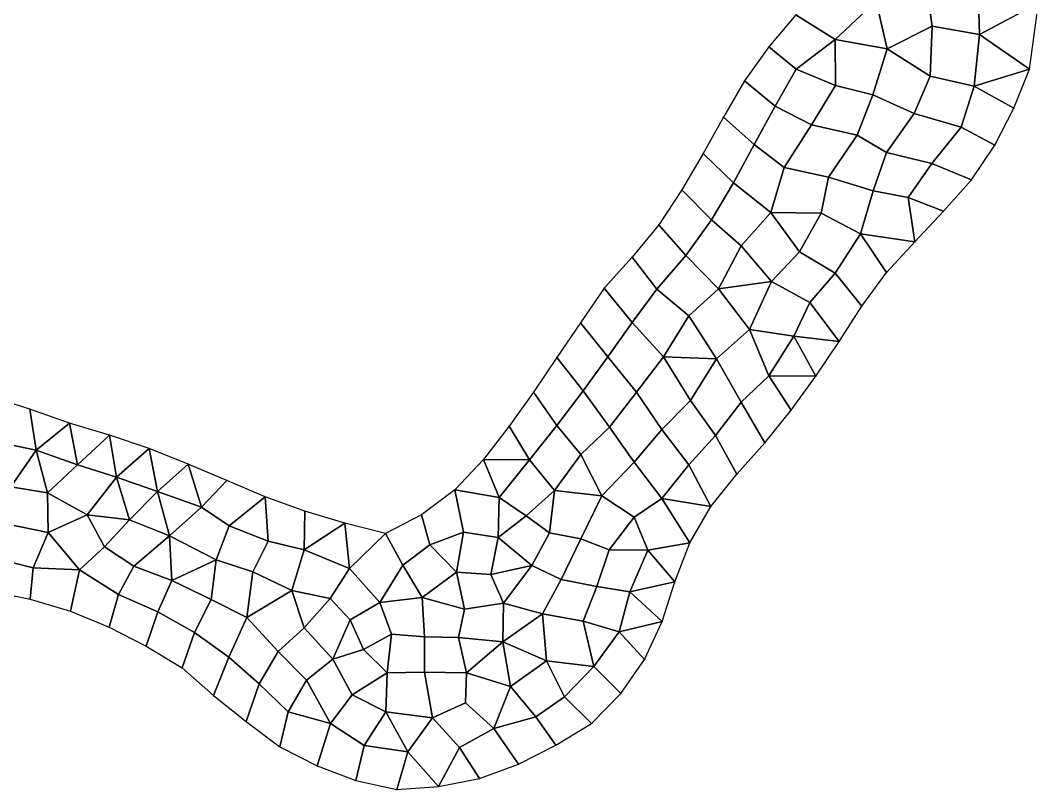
# Model space of a CAD drawing. Extents: x 380827 to 407438, y 6452886 to 6483357.
# Drawn here: x 383521 to 385346, y 6455677 to 6457056 of the extents above; entities that cross this region are included whole.
import ezdxf

# ---------------------------------------------------------------- set-up
doc = ezdxf.new("R2010")
doc.units = 0
for name, color, linetype in [('MESH_BOUND', 25, 'CONTINUOUS'), ('MESH_ELEMS', 18, 'CONTINUOUS'), ('MESH_NODES', 18, 'CONTINUOUS')]:
    doc.layers.add(name, color=color, linetype=linetype)

msp = doc.modelspace()

# ---------------------------------------------------------------- linework, layer by layer
at = {"layer": 'MESH_BOUND', "color": 25}
for points in [[(385330.109, 6456968.61, -2.284), (385346.384, 6457086.89, -0.101)], [(384910.737, 6457066.49, -0.218), (384862.578, 6457008.8, -0.305)], [(384862.578, 6457008.8, -0.305), (384818.78, 6456948.07, -0.159)], [(385302.019, 6456898.9, -4.284), (385330.109, 6456968.61, -2.284)], [(384818.78, 6456948.07, -0.159), (384781.34, 6456882.91, 0.045)], [(385268.073, 6456832.32, -3.357), (385302.019, 6456898.9, -4.284)], [(384781.34, 6456882.91, 0.045), (384744.595, 6456817.35, 0.142)], [(385225.884, 6456770.13, -1.676), (385268.073, 6456832.32, -3.357)], [(384744.595, 6456817.35, 0.142), (384706.853, 6456752.41, -0.26)], [(385175.97, 6456714.13, -2.333), (385225.884, 6456770.13, -1.676)], [(384706.853, 6456752.41, -0.26), (384665.208, 6456689.86, -0.194)], [(385124.53, 6456659.35, -0.385), (385175.97, 6456714.13, -2.333)], [(384665.208, 6456689.86, -0.194), (384617.729, 6456631.88, 0.064)], [(385073.51, 6456604.17, -0.095), (385124.53, 6456659.35, -0.385)], [(384617.729, 6456631.88, 0.064), (384567.221, 6456576.27, -0.402)], [(385029.26, 6456543.77, 0.349), (385073.51, 6456604.17, -0.095)], [(384567.221, 6456576.27, -0.402), (384524.904, 6456514.17, -0.023)], [(384988.774, 6456480.45, 0.046), (385029.26, 6456543.77, 0.349)], [(384524.904, 6456514.17, -0.023), (384482.666, 6456452.01, -0.358)], [(384946.841, 6456418.09, 0.008), (384988.774, 6456480.45, 0.046)], [(384482.666, 6456452.01, -0.358), (384440.527, 6456389.78, 0.048)], [(384902.636, 6456357.39, 0.061), (384946.841, 6456418.09, 0.008)], [(383537.561, 6456358.83, -1.301), (383466.006, 6456381.74, -6.807)], [(384440.527, 6456389.78, 0.048), (384396.998, 6456328.52, 0.019)], [(383608.588, 6456334.27, 0.217), (383537.561, 6456358.83, -1.301)], [(384855.688, 6456298.71, -0.114), (384902.636, 6456357.39, 0.061)], [(383680.422, 6456312.21, -0.577), (383608.588, 6456334.27, 0.217)], [(384396.998, 6456328.52, 0.019), (384351.221, 6456269.09, 0.093)], [(383751.755, 6456288.75, -0.875), (383680.422, 6456312.21, -0.577)], [(383821.485, 6456260.73, -0.058), (383751.755, 6456288.75, -0.875)], [(384805.501, 6456242.8, -0.005), (384855.688, 6456298.71, -0.114)], [(384351.221, 6456269.09, 0.093), (384299.647, 6456214.42, -0.041)], [(383890.625, 6456231.29, 0.045), (383821.485, 6456260.73, -0.058)], [(383959.664, 6456201.64, 0.011), (383890.625, 6456231.29, 0.045)], [(384758.33, 6456184.76, 0.063), (384805.501, 6456242.8, -0.005)], [(384299.647, 6456214.42, -0.041), (384239.882, 6456169.8, 0.015)], [(384030.473, 6456176.47, 0.021), (383959.664, 6456201.64, 0.011)], [(384102.279, 6456154.56, 0.018), (384030.473, 6456176.47, 0.021)], [(384721.118, 6456119.47, 0.183), (384758.33, 6456184.76, 0.063)], [(384239.882, 6456169.8, 0.015), (384175.105, 6456136.01, 0.002)], [(384175.105, 6456136.01, 0.002), (384102.279, 6456154.56, 0.018)], [(384694.268, 6456049.71, 0.048), (384721.118, 6456119.47, 0.183)], [(384671.559, 6455978.13, -0.07), (384694.268, 6456049.71, 0.048)], [(383465.148, 6456033.07, -0.002), (383538.412, 6456018.14, 0.028)], [(383538.412, 6456018.14, 0.028), (383610.258, 6455996.98, -0.274)], [(383610.258, 6455996.98, -0.274), (383679.701, 6455968.25, 0.116)], [(384639.565, 6455910.13, -0.066), (384671.559, 6455978.13, -0.07)], [(383679.701, 6455968.25, 0.116), (383746.455, 6455933.89, 0.047)], [(383746.455, 6455933.89, 0.047), (383810.602, 6455895.29, -1.559)], [(384597.404, 6455849.18, -0.205), (384639.565, 6455910.13, -0.066)], [(383810.602, 6455895.29, -1.559), (383867.167, 6455845.81, -4.331)], [(383867.167, 6455845.81, -4.331), (383925.709, 6455798.75, -5.533)], [(384544.923, 6455795.39, -1.135), (384597.404, 6455849.18, -0.205)], [(383925.709, 6455798.75, -5.533), (383985.629, 6455753.42, -2.913)], [(384480.86, 6455756.49, -0.427), (384544.923, 6455795.39, -1.135)], [(383985.629, 6455753.42, -2.913), (384052.674, 6455719.47, -4.105)], [(384414.02, 6455722.66, -2.971), (384480.86, 6455756.49, -0.427)], [(384052.674, 6455719.47, -4.105), (384122.395, 6455693.01, -4.18)], [(384343.563, 6455696.52, -1.916), (384414.02, 6455722.66, -2.971)], [(384122.395, 6455693.01, -4.18), (384195.778, 6455676.8, -2.55)], [(384195.778, 6455676.8, -2.55), (384270.115, 6455682.45, -3.421)], [(384270.115, 6455682.45, -3.421), (384343.563, 6455696.52, -1.916)]]:
    msp.add_polyline3d(points, dxfattribs=at)
at = {"layer": 'MESH_ELEMS', "color": 178}
for points in [[(384910.737, 6457066.49, -0.218), (384981.688, 6457022.09, -6.01), (385055.256, 6457090.74, -12.723), (384965.08, 6457137.4, -10.374)], [(385055.256, 6457090.74, -12.723), (385074.69, 6457005.44, -12.291), (385155.361, 6457046.14, -14.994), (385142.093, 6457139.03, -15.564)], [(385142.093, 6457139.03, -15.564), (385155.361, 6457046.14, -14.994), (385240.099, 6457031.18, -16.985), (385237.131, 6457132.73, -17.92)], [(385346.384, 6457086.89, -0.101), (385237.131, 6457132.73, -17.92), (385240.099, 6457031.18, -16.985), (385346.384, 6457086.89, -0.101)], [(385055.256, 6457090.74, -12.723), (384981.688, 6457022.09, -6.01), (385074.69, 6457005.44, -12.291), (385055.256, 6457090.74, -12.723)], [(385346.384, 6457086.89, -0.101), (385240.099, 6457031.18, -16.985), (385330.109, 6456968.61, -2.284), (385346.384, 6457086.89, -0.101)], [(384862.578, 6457008.8, -0.305), (384911.788, 6456968.9, -5.78), (384981.688, 6457022.09, -6.01), (384910.737, 6457066.49, -0.218)], [(385155.361, 6457046.14, -14.994), (385074.69, 6457005.44, -12.291), (385151.941, 6456956.51, -15.344), (385155.361, 6457046.14, -14.994)], [(385151.941, 6456956.51, -15.344), (385230.725, 6456938.42, -15.869), (385240.099, 6457031.18, -16.985), (385155.361, 6457046.14, -14.994)], [(385330.109, 6456968.61, -2.284), (385240.099, 6457031.18, -16.985), (385230.725, 6456938.42, -15.869), (385330.109, 6456968.61, -2.284)], [(384981.688, 6457022.09, -6.01), (384911.788, 6456968.9, -5.78), (384981.997, 6456939.49, -9.539), (384981.688, 6457022.09, -6.01)], [(384981.997, 6456939.49, -9.539), (385049.334, 6456922.64, -13.078), (385074.69, 6457005.44, -12.291), (384981.688, 6457022.09, -6.01)], [(384818.78, 6456948.07, -0.159), (384873.721, 6456902.22, -5.657), (384911.788, 6456968.9, -5.78), (384862.578, 6457008.8, -0.305)], [(385049.334, 6456922.64, -13.078), (385123.221, 6456889.27, -16.312), (385151.941, 6456956.51, -15.344), (385074.69, 6457005.44, -12.291)], [(384873.721, 6456902.22, -5.657), (384939.279, 6456868.68, -9.892), (384981.997, 6456939.49, -9.539), (384911.788, 6456968.9, -5.78)], [(385330.109, 6456968.61, -2.284), (385230.725, 6456938.42, -15.869), (385302.019, 6456898.9, -4.284), (385330.109, 6456968.61, -2.284)], [(384781.34, 6456882.91, 0.045), (384836.107, 6456833.78, -5.441), (384873.721, 6456902.22, -5.657), (384818.78, 6456948.07, -0.159)], [(385123.221, 6456889.27, -16.312), (385207.678, 6456864.66, -14.831), (385230.725, 6456938.42, -15.869), (385151.941, 6456956.51, -15.344)], [(384939.279, 6456868.68, -9.892), (385020.856, 6456850.68, -14.691), (385049.334, 6456922.64, -13.078), (384981.997, 6456939.49, -9.539)], [(385020.856, 6456850.68, -14.691), (385073.362, 6456819.13, -17.044), (385123.221, 6456889.27, -16.312), (385049.334, 6456922.64, -13.078)], [(385207.678, 6456864.66, -14.831), (385268.073, 6456832.32, -3.357), (385302.019, 6456898.9, -4.284), (385230.725, 6456938.42, -15.869)], [(384836.107, 6456833.78, -5.441), (384890.353, 6456792.66, -10.846), (384939.279, 6456868.68, -9.892), (384873.721, 6456902.22, -5.657)], [(385073.362, 6456819.13, -17.044), (385154.93, 6456799.42, -14.576), (385207.678, 6456864.66, -14.831), (385123.221, 6456889.27, -16.312)], [(384744.595, 6456817.35, 0.142), (384799.206, 6456765.22, -4.76), (384836.107, 6456833.78, -5.441), (384781.34, 6456882.91, 0.045)], [(384890.353, 6456792.66, -10.846), (384969.644, 6456774.92, -16.739), (385020.856, 6456850.68, -14.691), (384939.279, 6456868.68, -9.892)], [(384969.644, 6456774.92, -16.739), (385049.55, 6456750.34, -15.148), (385073.362, 6456819.13, -17.044), (385020.856, 6456850.68, -14.691)], [(385154.93, 6456799.42, -14.576), (385225.884, 6456770.13, -1.676), (385268.073, 6456832.32, -3.357), (385207.678, 6456864.66, -14.831)], [(384799.206, 6456765.22, -4.76), (384866.029, 6456711.69, -16.779), (384890.353, 6456792.66, -10.846), (384836.107, 6456833.78, -5.441)], [(384706.853, 6456752.41, -0.26), (384759.791, 6456698.42, -7.747), (384799.206, 6456765.22, -4.76), (384744.595, 6456817.35, 0.142)], [(385049.55, 6456750.34, -15.148), (385112.608, 6456738.65, -14.039), (385154.93, 6456799.42, -14.576), (385073.362, 6456819.13, -17.044)], [(385154.93, 6456799.42, -14.576), (385112.608, 6456738.65, -14.039), (385175.97, 6456714.13, -2.333), (385225.884, 6456770.13, -1.676)], [(384866.029, 6456711.69, -16.779), (384956.463, 6456710.48, -15.811), (384969.644, 6456774.92, -16.739), (384890.353, 6456792.66, -10.846)], [(384759.791, 6456698.42, -7.747), (384812.985, 6456651.69, -18.42), (384866.029, 6456711.69, -16.779), (384799.206, 6456765.22, -4.76)], [(384956.463, 6456710.48, -15.811), (385026.945, 6456673.8, -13.19), (385049.55, 6456750.34, -15.148), (384969.644, 6456774.92, -16.739)], [(384665.208, 6456689.86, -0.194), (384713.789, 6456634.92, -11.057), (384759.791, 6456698.42, -7.747), (384706.853, 6456752.41, -0.26)], [(385049.55, 6456750.34, -15.148), (385026.945, 6456673.8, -13.19), (385124.53, 6456659.35, -0.385), (385112.608, 6456738.65, -14.039)], [(385175.97, 6456714.13, -2.333), (385112.608, 6456738.65, -14.039), (385124.53, 6456659.35, -0.385), (385175.97, 6456714.13, -2.333)], [(384812.985, 6456651.69, -18.42), (384867.288, 6456588.31, -12.07), (384917.335, 6456641.02, -12.821), (384866.029, 6456711.69, -16.779)], [(384956.463, 6456710.48, -15.811), (384866.029, 6456711.69, -16.779), (384917.335, 6456641.02, -12.821), (384956.463, 6456710.48, -15.811)], [(384917.335, 6456641.02, -12.821), (384981.287, 6456603.13, -8.042), (385026.945, 6456673.8, -13.19), (384956.463, 6456710.48, -15.811)], [(384617.729, 6456631.88, 0.064), (384662.091, 6456574.53, -11.705), (384713.789, 6456634.92, -11.057), (384665.208, 6456689.86, -0.194)], [(384713.789, 6456634.92, -11.057), (384772.144, 6456575.1, -14.361), (384812.985, 6456651.69, -18.42), (384759.791, 6456698.42, -7.747)], [(384981.287, 6456603.13, -8.042), (385029.26, 6456543.77, 0.349), (385073.51, 6456604.17, -0.095), (385026.945, 6456673.8, -13.19)], [(385124.53, 6456659.35, -0.385), (385026.945, 6456673.8, -13.19), (385073.51, 6456604.17, -0.095), (385124.53, 6456659.35, -0.385)], [(384812.985, 6456651.69, -18.42), (384772.144, 6456575.1, -14.361), (384867.288, 6456588.31, -12.07), (384812.985, 6456651.69, -18.42)], [(384567.221, 6456576.27, -0.402), (384617.346, 6456514.6, -11.701), (384662.091, 6456574.53, -11.705), (384617.729, 6456631.88, 0.064)], [(384662.091, 6456574.53, -11.705), (384719.056, 6456526.5, -14.862), (384772.144, 6456575.1, -14.361), (384713.789, 6456634.92, -11.057)], [(384867.288, 6456588.31, -12.07), (384935.987, 6456550.37, -8.446), (384981.287, 6456603.13, -8.042), (384917.335, 6456641.02, -12.821)], [(384935.987, 6456550.37, -8.446), (384988.774, 6456480.45, 0.046), (385029.26, 6456543.77, 0.349), (384981.287, 6456603.13, -8.042)], [(384524.904, 6456514.17, -0.023), (384574.181, 6456453.09, -11.152), (384617.346, 6456514.6, -11.701), (384567.221, 6456576.27, -0.402)], [(384719.056, 6456526.5, -14.862), (384768.932, 6456449.39, -11.476), (384828.134, 6456501.9, -11.337), (384772.144, 6456575.1, -14.361)], [(384867.288, 6456588.31, -12.07), (384772.144, 6456575.1, -14.361), (384828.134, 6456501.9, -11.337), (384867.288, 6456588.31, -12.07)], [(384828.134, 6456501.9, -11.337), (384907.615, 6456489.86, -7.475), (384935.987, 6456550.37, -8.446), (384867.288, 6456588.31, -12.07)], [(384617.346, 6456514.6, -11.701), (384673.771, 6456452.86, -14.744), (384719.056, 6456526.5, -14.862), (384662.091, 6456574.53, -11.705)], [(384988.774, 6456480.45, 0.046), (384935.987, 6456550.37, -8.446), (384907.615, 6456489.86, -7.475), (384988.774, 6456480.45, 0.046)], [(384719.056, 6456526.5, -14.862), (384673.771, 6456452.86, -14.744), (384768.932, 6456449.39, -11.476), (384719.056, 6456526.5, -14.862)], [(384482.666, 6456452.01, -0.358), (384529.566, 6456391.68, -10.702), (384574.181, 6456453.09, -11.152), (384524.904, 6456514.17, -0.023)], [(384574.181, 6456453.09, -11.152), (384625.384, 6456389.7, -15.385), (384673.771, 6456452.86, -14.744), (384617.346, 6456514.6, -11.701)], [(384768.932, 6456449.39, -11.476), (384813.131, 6456371.78, -8.46), (384862.598, 6456419, -7.64), (384828.134, 6456501.9, -11.337)], [(384907.615, 6456489.86, -7.475), (384828.134, 6456501.9, -11.337), (384862.598, 6456419, -7.64), (384907.615, 6456489.86, -7.475)], [(384946.841, 6456418.09, 0.008), (384907.615, 6456489.86, -7.475), (384862.598, 6456419, -7.64), (384946.841, 6456418.09, 0.008)], [(384988.774, 6456480.45, 0.046), (384907.615, 6456489.86, -7.475), (384946.841, 6456418.09, 0.008), (384988.774, 6456480.45, 0.046)], [(384440.527, 6456389.78, 0.048), (384482.58, 6456329.91, -10.237), (384529.566, 6456391.68, -10.702), (384482.666, 6456452.01, -0.358)], [(384529.566, 6456391.68, -10.702), (384576.887, 6456326.68, -13.972), (384625.384, 6456389.7, -15.385), (384574.181, 6456453.09, -11.152)], [(384625.384, 6456389.7, -15.385), (384671.007, 6456322.7, -13.349), (384722.337, 6456374.58, -12.237), (384673.771, 6456452.86, -14.744)], [(384768.932, 6456449.39, -11.476), (384673.771, 6456452.86, -14.744), (384722.337, 6456374.58, -12.237), (384768.932, 6456449.39, -11.476)], [(384722.337, 6456374.58, -12.237), (384767.261, 6456312.01, -5.874), (384813.131, 6456371.78, -8.46), (384768.932, 6456449.39, -11.476)], [(384813.131, 6456371.78, -8.46), (384855.688, 6456298.71, -0.114), (384902.636, 6456357.39, 0.061), (384862.598, 6456419, -7.64)], [(384946.841, 6456418.09, 0.008), (384862.598, 6456419, -7.64), (384902.636, 6456357.39, 0.061), (384946.841, 6456418.09, 0.008)], [(383464.724, 6456302.83, -5.846), (383548.819, 6456285.54, -12.313), (383537.561, 6456358.83, -1.301), (383466.006, 6456381.74, -6.807)], [(384396.998, 6456328.52, 0.019), (384433.603, 6456268.47, -8.686), (384482.58, 6456329.91, -10.237), (384440.527, 6456389.78, 0.048)], [(384482.58, 6456329.91, -10.237), (384525.521, 6456277.69, -11.531), (384576.887, 6456326.68, -13.972), (384529.566, 6456391.68, -10.702)], [(384576.887, 6456326.68, -13.972), (384621.028, 6456264.02, -14.539), (384671.007, 6456322.7, -13.349), (384625.384, 6456389.7, -15.385)], [(384671.007, 6456322.7, -13.349), (384719.101, 6456259.34, -4.902), (384767.261, 6456312.01, -5.874), (384722.337, 6456374.58, -12.237)], [(383608.588, 6456334.27, 0.217), (383537.561, 6456358.83, -1.301), (383548.819, 6456285.54, -12.313), (383608.588, 6456334.27, 0.217)], [(384767.261, 6456312.01, -5.874), (384805.501, 6456242.8, -0.005), (384855.688, 6456298.71, -0.114), (384813.131, 6456371.78, -8.46)], [(383608.588, 6456334.27, 0.217), (383548.819, 6456285.54, -12.313), (383623.111, 6456259.5, -12.092), (383608.588, 6456334.27, 0.217)], [(383680.422, 6456312.21, -0.577), (383608.588, 6456334.27, 0.217), (383623.111, 6456259.5, -12.092), (383680.422, 6456312.21, -0.577)], [(384396.998, 6456328.52, 0.019), (384351.221, 6456269.09, 0.093), (384433.603, 6456268.47, -8.686), (384396.998, 6456328.52, 0.019)], [(384433.603, 6456268.47, -8.686), (384478.513, 6456213.08, -10.679), (384525.521, 6456277.69, -11.531), (384482.58, 6456329.91, -10.237)], [(384525.521, 6456277.69, -11.531), (384562.917, 6456203.68, -14.061), (384621.028, 6456264.02, -14.539), (384576.887, 6456326.68, -13.972)], [(384621.028, 6456264.02, -14.539), (384670.555, 6456198.67, -8.12), (384719.101, 6456259.34, -4.902), (384671.007, 6456322.7, -13.349)], [(383429.567, 6456242.87, -5.412), (383503.639, 6456220.09, -5.606), (383548.819, 6456285.54, -12.313), (383464.724, 6456302.83, -5.846)], [(383680.422, 6456312.21, -0.577), (383623.111, 6456259.5, -12.092), (383692.786, 6456236.92, -9.743), (383680.422, 6456312.21, -0.577)], [(383751.755, 6456288.75, -0.875), (383680.422, 6456312.21, -0.577), (383692.786, 6456236.92, -9.743), (383751.755, 6456288.75, -0.875)], [(384719.101, 6456259.34, -4.902), (384758.33, 6456184.76, 0.063), (384805.501, 6456242.8, -0.005), (384767.261, 6456312.01, -5.874)], [(383548.819, 6456285.54, -12.313), (383503.639, 6456220.09, -5.606), (383569.34, 6456209.21, -5.268), (383548.819, 6456285.54, -12.313)], [(383623.111, 6456259.5, -12.092), (383548.819, 6456285.54, -12.313), (383569.34, 6456209.21, -5.268), (383623.111, 6456259.5, -12.092)], [(383751.755, 6456288.75, -0.875), (383692.786, 6456236.92, -9.743), (383766.624, 6456211.64, -7.654), (383751.755, 6456288.75, -0.875)], [(383821.485, 6456260.73, -0.058), (383751.755, 6456288.75, -0.875), (383766.624, 6456211.64, -7.654), (383821.485, 6456260.73, -0.058)], [(384351.221, 6456269.09, 0.093), (384299.647, 6456214.42, -0.041), (384379.008, 6456200.9, -5.971), (384351.221, 6456269.09, 0.093)], [(384433.603, 6456268.47, -8.686), (384351.221, 6456269.09, 0.093), (384379.008, 6456200.9, -5.971), (384433.603, 6456268.47, -8.686)], [(384379.008, 6456200.9, -5.971), (384427.507, 6456167.85, -9.921), (384478.513, 6456213.08, -10.679), (384433.603, 6456268.47, -8.686)], [(384525.521, 6456277.69, -11.531), (384478.513, 6456213.08, -10.679), (384562.917, 6456203.68, -14.061), (384525.521, 6456277.69, -11.531)], [(383569.34, 6456209.21, -5.268), (383640.539, 6456169.4, -5.411), (383692.786, 6456236.92, -9.743), (383623.111, 6456259.5, -12.092)], [(383821.485, 6456260.73, -0.058), (383766.624, 6456211.64, -7.654), (383845.514, 6456183.16, -2.624), (383821.485, 6456260.73, -0.058)], [(383890.625, 6456231.29, 0.045), (383821.485, 6456260.73, -0.058), (383845.514, 6456183.16, -2.624), (383890.625, 6456231.29, 0.045)], [(384562.917, 6456203.68, -14.061), (384621.254, 6456165.48, -12.474), (384670.555, 6456198.67, -8.12), (384621.028, 6456264.02, -14.539)], [(384758.33, 6456184.76, 0.063), (384719.101, 6456259.34, -4.902), (384670.555, 6456198.67, -8.12), (384758.33, 6456184.76, 0.063)], [(383716.388, 6456160.84, -7.045), (383692.786, 6456236.92, -9.743), (383640.539, 6456169.4, -5.411), (383716.388, 6456160.84, -7.045)], [(383766.624, 6456211.64, -7.654), (383692.786, 6456236.92, -9.743), (383716.388, 6456160.84, -7.045), (383766.624, 6456211.64, -7.654)], [(383845.514, 6456183.16, -2.624), (383895.039, 6456150.1, -2.638), (383959.664, 6456201.64, 0.011), (383890.625, 6456231.29, 0.045)], [(383497.269, 6456152.64, -6.077), (383570.31, 6456138.01, -6.185), (383569.34, 6456209.21, -5.268), (383503.639, 6456220.09, -5.606)], [(383766.624, 6456211.64, -7.654), (383716.388, 6456160.84, -7.045), (383787.834, 6456132.13, -9.224), (383766.624, 6456211.64, -7.654)], [(383845.514, 6456183.16, -2.624), (383766.624, 6456211.64, -7.654), (383787.834, 6456132.13, -9.224), (383845.514, 6456183.16, -2.624)], [(384239.882, 6456169.8, 0.015), (384255.03, 6456115.88, -1.206), (384315.193, 6456138.72, -3.663), (384299.647, 6456214.42, -0.041)], [(384299.647, 6456214.42, -0.041), (384315.193, 6456138.72, -3.663), (384377.566, 6456128.83, -6.425), (384379.008, 6456200.9, -5.971)], [(384478.513, 6456213.08, -10.679), (384427.507, 6456167.85, -9.921), (384469.403, 6456137.54, -10.555), (384478.513, 6456213.08, -10.679)], [(384469.403, 6456137.54, -10.555), (384525.822, 6456126.66, -12.234), (384562.917, 6456203.68, -14.061), (384478.513, 6456213.08, -10.679)], [(383640.539, 6456169.4, -5.411), (383569.34, 6456209.21, -5.268), (383570.31, 6456138.01, -6.185), (383640.539, 6456169.4, -5.411)], [(383959.664, 6456201.64, 0.011), (383895.039, 6456150.1, -2.638), (383964.768, 6456122.51, -1.064), (383959.664, 6456201.64, 0.011)], [(383959.664, 6456201.64, 0.011), (383964.768, 6456122.51, -1.064), (384029.737, 6456106.96, -0.418), (384030.473, 6456176.47, 0.021)], [(384427.507, 6456167.85, -9.921), (384379.008, 6456200.9, -5.971), (384377.566, 6456128.83, -6.425), (384427.507, 6456167.85, -9.921)], [(384525.822, 6456126.66, -12.234), (384576.147, 6456106.74, -14.527), (384621.254, 6456165.48, -12.474), (384562.917, 6456203.68, -14.061)], [(384621.254, 6456165.48, -12.474), (384645.676, 6456106.48, -7.576), (384721.118, 6456119.47, 0.183), (384670.555, 6456198.67, -8.12)], [(384758.33, 6456184.76, 0.063), (384670.555, 6456198.67, -8.12), (384721.118, 6456119.47, 0.183), (384758.33, 6456184.76, 0.063)], [(383787.834, 6456132.13, -9.224), (383871.4, 6456089.07, -12.244), (383895.039, 6456150.1, -2.638), (383845.514, 6456183.16, -2.624)], [(384102.279, 6456154.56, 0.018), (384030.473, 6456176.47, 0.021), (384029.737, 6456106.96, -0.418), (384102.279, 6456154.56, 0.018)], [(383570.31, 6456138.01, -6.185), (383626.86, 6456070.96, -5.376), (383671.284, 6456111.92, -6.469), (383640.539, 6456169.4, -5.411)], [(383716.388, 6456160.84, -7.045), (383640.539, 6456169.4, -5.411), (383671.284, 6456111.92, -6.469), (383716.388, 6456160.84, -7.045)], [(383671.284, 6456111.92, -6.469), (383723.842, 6456077.78, -7.376), (383787.834, 6456132.13, -9.224), (383716.388, 6456160.84, -7.045)], [(384175.105, 6456136.01, 0.002), (384206.529, 6456079.13, -0.566), (384255.03, 6456115.88, -1.206), (384239.882, 6456169.8, 0.015)], [(384377.566, 6456128.83, -6.425), (384437.484, 6456078.81, -10.158), (384469.403, 6456137.54, -10.555), (384427.507, 6456167.85, -9.921)], [(384645.676, 6456106.48, -7.576), (384621.254, 6456165.48, -12.474), (384576.147, 6456106.74, -14.527), (384645.676, 6456106.48, -7.576)], [(383497.269, 6456152.64, -6.077), (383479.272, 6456090.55, -2.424), (383543.366, 6456074.8, -2.938), (383570.31, 6456138.01, -6.185)], [(383626.86, 6456070.96, -5.376), (383570.31, 6456138.01, -6.185), (383543.366, 6456074.8, -2.938), (383626.86, 6456070.96, -5.376)], [(383895.039, 6456150.1, -2.638), (383871.4, 6456089.07, -12.244), (383937.574, 6456067.65, -7.771), (383964.768, 6456122.51, -1.064)], [(384102.279, 6456154.56, 0.018), (384029.737, 6456106.96, -0.418), (384110.772, 6456073.47, -0.141), (384102.279, 6456154.56, 0.018)], [(384175.105, 6456136.01, 0.002), (384102.279, 6456154.56, 0.018), (384110.772, 6456073.47, -0.141), (384175.105, 6456136.01, 0.002)], [(384315.193, 6456138.72, -3.663), (384255.03, 6456115.88, -1.206), (384302.682, 6456066.54, -5.585), (384315.193, 6456138.72, -3.663)], [(384315.193, 6456138.72, -3.663), (384302.682, 6456066.54, -5.585), (384364.243, 6456062.77, -8.148), (384377.566, 6456128.83, -6.425)], [(384437.484, 6456078.81, -10.158), (384490.562, 6456053.4, -10.822), (384525.822, 6456126.66, -12.234), (384469.403, 6456137.54, -10.555)], [(383792.356, 6456052.12, -8.061), (383787.834, 6456132.13, -9.224), (383723.842, 6456077.78, -7.376), (383792.356, 6456052.12, -8.061)], [(383871.4, 6456089.07, -12.244), (383787.834, 6456132.13, -9.224), (383792.356, 6456052.12, -8.061), (383871.4, 6456089.07, -12.244)], [(383964.768, 6456122.51, -1.064), (383937.574, 6456067.65, -7.771), (384007.177, 6456033.95, -5.204), (384029.737, 6456106.96, -0.418)], [(384110.772, 6456073.47, -0.141), (384165.416, 6456012.46, -3.608), (384206.529, 6456079.13, -0.566), (384175.105, 6456136.01, 0.002)], [(384437.484, 6456078.81, -10.158), (384377.566, 6456128.83, -6.425), (384364.243, 6456062.77, -8.148), (384437.484, 6456078.81, -10.158)], [(384525.822, 6456126.66, -12.234), (384490.562, 6456053.4, -10.822), (384554.339, 6456040.98, -14.853), (384576.147, 6456106.74, -14.527)], [(384694.268, 6456049.71, 0.048), (384721.118, 6456119.47, 0.183), (384645.676, 6456106.48, -7.576), (384694.268, 6456049.71, 0.048)], [(383671.284, 6456111.92, -6.469), (383626.86, 6456070.96, -5.376), (383696.763, 6456026.68, -5.614), (383723.842, 6456077.78, -7.376)], [(384029.737, 6456106.96, -0.418), (384007.177, 6456033.95, -5.204), (384076.181, 6456019.58, -1.506), (384110.772, 6456073.47, -0.141)], [(384206.529, 6456079.13, -0.566), (384240.861, 6456021.4, -5.275), (384302.682, 6456066.54, -5.585), (384255.03, 6456115.88, -1.206)], [(384576.147, 6456106.74, -14.527), (384554.339, 6456040.98, -14.853), (384613.568, 6456031.64, -7.303), (384645.676, 6456106.48, -7.576)], [(384694.268, 6456049.71, 0.048), (384645.676, 6456106.48, -7.576), (384613.568, 6456031.64, -7.303), (384694.268, 6456049.71, 0.048)], [(383479.272, 6456090.55, -2.424), (383465.148, 6456033.07, -0.002), (383538.412, 6456018.14, 0.028), (383543.366, 6456074.8, -2.938)], [(383862.59, 6456018.01, -10.449), (383871.4, 6456089.07, -12.244), (383792.356, 6456052.12, -8.061), (383862.59, 6456018.01, -10.449)], [(383871.4, 6456089.07, -12.244), (383862.59, 6456018.01, -10.449), (383926.932, 6455985.64, -13.752), (383937.574, 6456067.65, -7.771)], [(383543.366, 6456074.8, -2.938), (383538.412, 6456018.14, 0.028), (383610.258, 6455996.98, -0.274), (383626.86, 6456070.96, -5.376)], [(383626.86, 6456070.96, -5.376), (383610.258, 6455996.98, -0.274), (383679.701, 6455968.25, 0.116), (383696.763, 6456026.68, -5.614)], [(383723.842, 6456077.78, -7.376), (383696.763, 6456026.68, -5.614), (383766.798, 6455995.67, -7.866), (383792.356, 6456052.12, -8.061)], [(384007.177, 6456033.95, -5.204), (383937.574, 6456067.65, -7.771), (383926.932, 6455985.64, -13.752), (384007.177, 6456033.95, -5.204)], [(384110.772, 6456073.47, -0.141), (384076.181, 6456019.58, -1.506), (384111.952, 6455981.34, -3.701), (384165.416, 6456012.46, -3.608)], [(384240.861, 6456021.4, -5.275), (384206.529, 6456079.13, -0.566), (384165.416, 6456012.46, -3.608), (384240.861, 6456021.4, -5.275)], [(384317.057, 6456000.61, -7.864), (384302.682, 6456066.54, -5.585), (384240.861, 6456021.4, -5.275), (384317.057, 6456000.61, -7.864)], [(384302.682, 6456066.54, -5.585), (384317.057, 6456000.61, -7.864), (384386.983, 6456011.43, -9.543), (384364.243, 6456062.77, -8.148)], [(384437.484, 6456078.81, -10.158), (384364.243, 6456062.77, -8.148), (384386.983, 6456011.43, -9.543), (384437.484, 6456078.81, -10.158)], [(384437.484, 6456078.81, -10.158), (384386.983, 6456011.43, -9.543), (384456.588, 6455992.18, -10.343), (384490.562, 6456053.4, -10.822)], [(383792.356, 6456052.12, -8.061), (383766.798, 6455995.67, -7.866), (383832.888, 6455958.88, -9.162), (383862.59, 6456018.01, -10.449)], [(384490.562, 6456053.4, -10.822), (384456.588, 6455992.18, -10.343), (384529.623, 6455978.96, -14.821), (384554.339, 6456040.98, -14.853)], [(384694.268, 6456049.71, 0.048), (384613.568, 6456031.64, -7.303), (384671.559, 6455978.13, -0.07), (384694.268, 6456049.71, 0.048)], [(384007.177, 6456033.95, -5.204), (383926.932, 6455985.64, -13.752), (383982.769, 6455924.8, -11.927), (384029.267, 6455966.69, -11.756)], [(384076.181, 6456019.58, -1.506), (384007.177, 6456033.95, -5.204), (384029.267, 6455966.69, -11.756), (384076.181, 6456019.58, -1.506)], [(384554.339, 6456040.98, -14.853), (384529.623, 6455978.96, -14.821), (384593.989, 6455959.99, -5.221), (384613.568, 6456031.64, -7.303)], [(384671.559, 6455978.13, -0.07), (384613.568, 6456031.64, -7.303), (384593.989, 6455959.99, -5.221), (384671.559, 6455978.13, -0.07)], [(383696.763, 6456026.68, -5.614), (383679.701, 6455968.25, 0.116), (383746.455, 6455933.89, 0.047), (383766.798, 6455995.67, -7.866)], [(383862.59, 6456018.01, -10.449), (383832.888, 6455958.88, -9.162), (383894.518, 6455914.43, -9.278), (383926.932, 6455985.64, -13.752)], [(384076.181, 6456019.58, -1.506), (384029.267, 6455966.69, -11.756), (384080.717, 6455910.63, -11.631), (384111.952, 6455981.34, -3.701)], [(384165.416, 6456012.46, -3.608), (384111.952, 6455981.34, -3.701), (384135.75, 6455928.01, -7.821), (384185.967, 6455955.41, -6.56)], [(384165.416, 6456012.46, -3.608), (384185.967, 6455955.41, -6.56), (384245.234, 6455950.68, -7.583), (384240.861, 6456021.4, -5.275)], [(384240.861, 6456021.4, -5.275), (384245.234, 6455950.68, -7.583), (384306.186, 6455949.33, -8.608), (384317.057, 6456000.61, -7.864)], [(384317.057, 6456000.61, -7.864), (384306.186, 6455949.33, -8.608), (384385.787, 6455941.84, -10.389), (384386.983, 6456011.43, -9.543)], [(384456.588, 6455992.18, -10.343), (384386.983, 6456011.43, -9.543), (384385.787, 6455941.84, -10.389), (384456.588, 6455992.18, -10.343)], [(383766.798, 6455995.67, -7.866), (383746.455, 6455933.89, 0.047), (383810.602, 6455895.29, -1.559), (383832.888, 6455958.88, -9.162)], [(384464.035, 6455907.73, -14.748), (384456.588, 6455992.18, -10.343), (384385.787, 6455941.84, -10.389), (384464.035, 6455907.73, -14.748)], [(384456.588, 6455992.18, -10.343), (384464.035, 6455907.73, -14.748), (384548.614, 6455897.35, -7.347), (384529.623, 6455978.96, -14.821)], [(383926.932, 6455985.64, -13.752), (383894.518, 6455914.43, -9.278), (383949.034, 6455866.62, -8.973), (383982.769, 6455924.8, -11.927)], [(384135.75, 6455928.01, -7.821), (384111.952, 6455981.34, -3.701), (384080.717, 6455910.63, -11.631), (384135.75, 6455928.01, -7.821)], [(384593.989, 6455959.99, -5.221), (384529.623, 6455978.96, -14.821), (384548.614, 6455897.35, -7.347), (384593.989, 6455959.99, -5.221)], [(384671.559, 6455978.13, -0.07), (384593.989, 6455959.99, -5.221), (384639.565, 6455910.13, -0.066), (384671.559, 6455978.13, -0.07)], [(383832.888, 6455958.88, -9.162), (383810.602, 6455895.29, -1.559), (383867.167, 6455845.81, -4.331), (383894.518, 6455914.43, -9.278)], [(384029.267, 6455966.69, -11.756), (383982.769, 6455924.8, -11.927), (384033.868, 6455873.36, -10.416), (384080.717, 6455910.63, -11.631)], [(384185.967, 6455955.41, -6.56), (384135.75, 6455928.01, -7.821), (384178.129, 6455886.03, -9.246), (384185.967, 6455955.41, -6.56)], [(384245.234, 6455950.68, -7.583), (384185.967, 6455955.41, -6.56), (384178.129, 6455886.03, -9.246), (384245.041, 6455887.24, -8.828)], [(384548.614, 6455897.35, -7.347), (384597.404, 6455849.18, -0.205), (384639.565, 6455910.13, -0.066), (384593.989, 6455959.99, -5.221)], [(384245.234, 6455950.68, -7.583), (384245.041, 6455887.24, -8.828), (384320.43, 6455886.46, -9.898), (384306.186, 6455949.33, -8.608)], [(384385.787, 6455941.84, -10.389), (384306.186, 6455949.33, -8.608), (384320.43, 6455886.46, -9.898), (384385.787, 6455941.84, -10.389)], [(384399.155, 6455861.72, -11.747), (384385.787, 6455941.84, -10.389), (384320.43, 6455886.46, -9.898), (384399.155, 6455861.72, -11.747)], [(384464.035, 6455907.73, -14.748), (384385.787, 6455941.84, -10.389), (384399.155, 6455861.72, -11.747), (384464.035, 6455907.73, -14.748)], [(383982.769, 6455924.8, -11.927), (383949.034, 6455866.62, -8.973), (384000.537, 6455816.15, -9.216), (384033.868, 6455873.36, -10.416)], [(384080.717, 6455910.63, -11.631), (384115.693, 6455846.9, -11.87), (384178.129, 6455886.03, -9.246), (384135.75, 6455928.01, -7.821)], [(383894.518, 6455914.43, -9.278), (383867.167, 6455845.81, -4.331), (383925.709, 6455798.75, -5.533), (383949.034, 6455866.62, -8.973)], [(384080.717, 6455910.63, -11.631), (384033.868, 6455873.36, -10.416), (384076.433, 6455795.47, -9.96), (384115.693, 6455846.9, -11.87)], [(384399.155, 6455861.72, -11.747), (384444.761, 6455807.46, -12.555), (384496.223, 6455843.28, -9.516), (384464.035, 6455907.73, -14.748)], [(384548.614, 6455897.35, -7.347), (384464.035, 6455907.73, -14.748), (384496.223, 6455843.28, -9.516), (384548.614, 6455897.35, -7.347)], [(384176.121, 6455816.07, -11.672), (384178.129, 6455886.03, -9.246), (384115.693, 6455846.9, -11.87), (384176.121, 6455816.07, -11.672)], [(384178.129, 6455886.03, -9.246), (384176.121, 6455816.07, -11.672), (384259.347, 6455805.48, -11.368), (384245.041, 6455887.24, -8.828)], [(384245.041, 6455887.24, -8.828), (384259.347, 6455805.48, -11.368), (384318.535, 6455832.4, -10.851), (384320.43, 6455886.46, -9.898)], [(384320.43, 6455886.46, -9.898), (384318.535, 6455832.4, -10.851), (384369.46, 6455786.62, -14.778), (384399.155, 6455861.72, -11.747)], [(384496.223, 6455843.28, -9.516), (384544.923, 6455795.39, -1.135), (384597.404, 6455849.18, -0.205), (384548.614, 6455897.35, -7.347)], [(383949.034, 6455866.62, -8.973), (383925.709, 6455798.75, -5.533), (383985.629, 6455753.42, -2.913), (384000.537, 6455816.15, -9.216)], [(384076.433, 6455795.47, -9.96), (384033.868, 6455873.36, -10.416), (384000.537, 6455816.15, -9.216), (384076.433, 6455795.47, -9.96)], [(384115.693, 6455846.9, -11.87), (384076.433, 6455795.47, -9.96), (384136.867, 6455756.08, -10.53), (384176.121, 6455816.07, -11.672)], [(384444.761, 6455807.46, -12.555), (384399.155, 6455861.72, -11.747), (384369.46, 6455786.62, -14.778), (384444.761, 6455807.46, -12.555)], [(384318.535, 6455832.4, -10.851), (384259.347, 6455805.48, -11.368), (384307.888, 6455752.57, -13.728), (384369.46, 6455786.62, -14.778)], [(384444.761, 6455807.46, -12.555), (384480.86, 6455756.49, -0.427), (384544.923, 6455795.39, -1.135), (384496.223, 6455843.28, -9.516)], [(384000.537, 6455816.15, -9.216), (383985.629, 6455753.42, -2.913), (384052.674, 6455719.47, -4.105), (384076.433, 6455795.47, -9.96)], [(384215.244, 6455744.73, -12.019), (384176.121, 6455816.07, -11.672), (384136.867, 6455756.08, -10.53), (384215.244, 6455744.73, -12.019)], [(384215.244, 6455744.73, -12.019), (384259.347, 6455805.48, -11.368), (384176.121, 6455816.07, -11.672), (384215.244, 6455744.73, -12.019)], [(384076.433, 6455795.47, -9.96), (384052.674, 6455719.47, -4.105), (384122.395, 6455693.01, -4.18), (384136.867, 6455756.08, -10.53)], [(384259.347, 6455805.48, -11.368), (384215.244, 6455744.73, -12.019), (384270.115, 6455682.45, -3.421), (384307.888, 6455752.57, -13.728)], [(384369.46, 6455786.62, -14.778), (384414.02, 6455722.66, -2.971), (384480.86, 6455756.49, -0.427), (384444.761, 6455807.46, -12.555)], [(384369.46, 6455786.62, -14.778), (384307.888, 6455752.57, -13.728), (384343.563, 6455696.52, -1.916), (384414.02, 6455722.66, -2.971)], [(384136.867, 6455756.08, -10.53), (384122.395, 6455693.01, -4.18), (384195.778, 6455676.8, -2.55), (384215.244, 6455744.73, -12.019)], [(384270.115, 6455682.45, -3.421), (384215.244, 6455744.73, -12.019), (384195.778, 6455676.8, -2.55), (384270.115, 6455682.45, -3.421)], [(384343.563, 6455696.52, -1.916), (384307.888, 6455752.57, -13.728), (384270.115, 6455682.45, -3.421), (384343.563, 6455696.52, -1.916)]]:
    msp.add_3dface(points, dxfattribs=at)
at = {"layer": 'MESH_NODES', "color": 18}
for p in [(385155.361, 6457046.14, -14.994), (385240.099, 6457031.18, -16.985), (384981.688, 6457022.09, -6.01), (384862.578, 6457008.8, -0.305), (385074.69, 6457005.44, -12.291), (384911.788, 6456968.9, -5.78), (385330.109, 6456968.61, -2.284), (384818.78, 6456948.07, -0.159), (385151.941, 6456956.51, -15.344), (384981.997, 6456939.49, -9.539), (385049.334, 6456922.64, -13.078), (385230.725, 6456938.42, -15.869), (384873.721, 6456902.22, -5.657), (385123.221, 6456889.27, -16.312), (385302.019, 6456898.9, -4.284), (384781.34, 6456882.91, 0.045), (384939.279, 6456868.68, -9.892), (385020.856, 6456850.68, -14.691), (385207.678, 6456864.66, -14.831), (384836.107, 6456833.78, -5.441), (385268.073, 6456832.32, -3.357), (384744.595, 6456817.35, 0.142), (385073.362, 6456819.13, -17.044), (385154.93, 6456799.42, -14.576), (384890.353, 6456792.66, -10.846), (384799.206, 6456765.22, -4.76), (384969.644, 6456774.92, -16.739), (385225.884, 6456770.13, -1.676), (384706.853, 6456752.41, -0.26), (385049.55, 6456750.34, -15.148), (385112.608, 6456738.65, -14.039), (384866.029, 6456711.69, -16.779), (384956.463, 6456710.48, -15.811), (385175.97, 6456714.13, -2.333), (384665.208, 6456689.86, -0.194), (384759.791, 6456698.42, -7.747), (385026.945, 6456673.8, -13.19), (384812.985, 6456651.69, -18.42), (385124.53, 6456659.35, -0.385), (384617.729, 6456631.88, 0.064), (384713.789, 6456634.92, -11.057), (384917.335, 6456641.02, -12.821), (384981.287, 6456603.13, -8.042), (385073.51, 6456604.17, -0.095), (384567.221, 6456576.27, -0.402), (384772.144, 6456575.1, -14.361), (384867.288, 6456588.31, -12.07), (384662.091, 6456574.53, -11.705), (384935.987, 6456550.37, -8.446), (385029.26, 6456543.77, 0.349), (384719.056, 6456526.5, -14.862), (384524.904, 6456514.17, -0.023), (384617.346, 6456514.6, -11.701), (384828.134, 6456501.9, -11.337), (384907.615, 6456489.86, -7.475), (384988.774, 6456480.45, 0.046), (384482.666, 6456452.01, -0.358), (384574.181, 6456453.09, -11.152), (384673.771, 6456452.86, -14.744), (384768.932, 6456449.39, -11.476), (384862.598, 6456419, -7.64), (384946.841, 6456418.09, 0.008), (384440.527, 6456389.78, 0.048), (384529.566, 6456391.68, -10.702), (384625.384, 6456389.7, -15.385), (384722.337, 6456374.58, -12.237), (383537.561, 6456358.83, -1.301), (384813.131, 6456371.78, -8.46), (384902.636, 6456357.39, 0.061), (383608.588, 6456334.27, 0.217), (384396.998, 6456328.52, 0.019), (384482.58, 6456329.91, -10.237), (384576.887, 6456326.68, -13.972), (384671.007, 6456322.7, -13.349), (383680.422, 6456312.21, -0.577), (384767.261, 6456312.01, -5.874), (383548.819, 6456285.54, -12.313), (383751.755, 6456288.75, -0.875), (384855.688, 6456298.71, -0.114), (384351.221, 6456269.09, 0.093), (384433.603, 6456268.47, -8.686), (384525.521, 6456277.69, -11.531), (383623.111, 6456259.5, -12.092), (383821.485, 6456260.73, -0.058), (384621.028, 6456264.02, -14.539), (384719.101, 6456259.34, -4.902), (383692.786, 6456236.92, -9.743), (383890.625, 6456231.29, 0.045), (384805.501, 6456242.8, -0.005), (383766.624, 6456211.64, -7.654), (384299.647, 6456214.42, -0.041), (384478.513, 6456213.08, -10.679), (383569.34, 6456209.21, -5.268), (383959.664, 6456201.64, 0.011), (384379.008, 6456200.9, -5.971), (384562.917, 6456203.68, -14.061), (384670.555, 6456198.67, -8.12), (383845.514, 6456183.16, -2.624), (384030.473, 6456176.47, 0.021), (384758.33, 6456184.76, 0.063), (383640.539, 6456169.4, -5.411), (383716.388, 6456160.84, -7.045), (384239.882, 6456169.8, 0.015), (384427.507, 6456167.85, -9.921), (384621.254, 6456165.48, -12.474), (383570.31, 6456138.01, -6.185), (383895.039, 6456150.1, -2.638), (384102.279, 6456154.56, 0.018), (384315.193, 6456138.72, -3.663), (384469.403, 6456137.54, -10.555), (383787.834, 6456132.13, -9.224), (383964.768, 6456122.51, -1.064), (384175.105, 6456136.01, 0.002), (384377.566, 6456128.83, -6.425), (384525.822, 6456126.66, -12.234), (384721.118, 6456119.47, 0.183), (383671.284, 6456111.92, -6.469), (384029.737, 6456106.96, -0.418), (384255.03, 6456115.88, -1.206), (384576.147, 6456106.74, -14.527), (384645.676, 6456106.48, -7.576), (383871.4, 6456089.07, -12.244), (383543.366, 6456074.8, -2.938), (383626.86, 6456070.96, -5.376), (383723.842, 6456077.78, -7.376), (383937.574, 6456067.65, -7.771), (384110.772, 6456073.47, -0.141), (384206.529, 6456079.13, -0.566), (384302.682, 6456066.54, -5.585), (384437.484, 6456078.81, -10.158), (383792.356, 6456052.12, -8.061), (384364.243, 6456062.77, -8.148), (384490.562, 6456053.4, -10.822), (384694.268, 6456049.71, 0.048), (384007.177, 6456033.95, -5.204), (384554.339, 6456040.98, -14.853), (384613.568, 6456031.64, -7.303), (383538.412, 6456018.14, 0.028), (383696.763, 6456026.68, -5.614), (383862.59, 6456018.01, -10.449), (384076.181, 6456019.58, -1.506), (384165.416, 6456012.46, -3.608), (384240.861, 6456021.4, -5.275), (384386.983, 6456011.43, -9.543), (383610.258, 6455996.98, -0.274), (383766.798, 6455995.67, -7.866), (384317.057, 6456000.61, -7.864), (384456.588, 6455992.18, -10.343), (383926.932, 6455985.64, -13.752), (384111.952, 6455981.34, -3.701), (384529.623, 6455978.96, -14.821), (384671.559, 6455978.13, -0.07), (383679.701, 6455968.25, 0.116), (383832.888, 6455958.88, -9.162), (384029.267, 6455966.69, -11.756), (384185.967, 6455955.41, -6.56), (384593.989, 6455959.99, -5.221), (384245.234, 6455950.68, -7.583), (384306.186, 6455949.33, -8.608), (384385.787, 6455941.84, -10.389), (383746.455, 6455933.89, 0.047), (383982.769, 6455924.8, -11.927), (384135.75, 6455928.01, -7.821), (383894.518, 6455914.43, -9.278), (384080.717, 6455910.63, -11.631), (384464.035, 6455907.73, -14.748), (384639.565, 6455910.13, -0.066), (383810.602, 6455895.29, -1.559), (384178.129, 6455886.03, -9.246), (384245.041, 6455887.24, -8.828), (384320.43, 6455886.46, -9.898), (384548.614, 6455897.35, -7.347), (383949.034, 6455866.62, -8.973), (384033.868, 6455873.36, -10.416), (383867.167, 6455845.81, -4.331), (384115.693, 6455846.9, -11.87), (384399.155, 6455861.72, -11.747), (384597.404, 6455849.18, -0.205), (384318.535, 6455832.4, -10.851), (384496.223, 6455843.28, -9.516), (384000.537, 6455816.15, -9.216), (384176.121, 6455816.07, -11.672), (383925.709, 6455798.75, -5.533), (384076.433, 6455795.47, -9.96), (384259.347, 6455805.48, -11.368), (384444.761, 6455807.46, -12.555), (384544.923, 6455795.39, -1.135), (384369.46, 6455786.62, -14.778), (383985.629, 6455753.42, -2.913), (384136.867, 6455756.08, -10.53), (384480.86, 6455756.49, -0.427), (384215.244, 6455744.73, -12.019), (384307.888, 6455752.57, -13.728), (384052.674, 6455719.47, -4.105), (384414.02, 6455722.66, -2.971), (384122.395, 6455693.01, -4.18), (384270.115, 6455682.45, -3.421), (384343.563, 6455696.52, -1.916), (384195.778, 6455676.8, -2.55)]:
    msp.add_point(p, dxfattribs=at)

doc.saveas('drawing.dxf')
